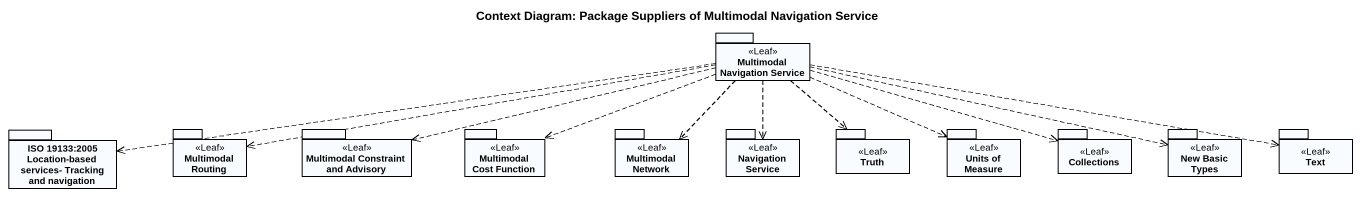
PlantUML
@startuml
title Context Diagram: Package Suppliers of Multimodal Navigation Service
package "Multimodal Navigation Service" as Multimodal_Navigation <<Leaf>> {
}
package "ISO 19133:2005 Location-based services- Tracking and navigation" as ISO_19133_2005_Location {
}
package "Multimodal Routing" as Multimodal_Routing <<Leaf>> {
}
package "Multimodal Constraint and Advisory" as Multimodal_Constraint_and <<Leaf>> {
}
package "Multimodal Cost Function" as Multimodal_Cost_Function <<Leaf>> {
}
package "Multimodal Network" as Multimodal_Network <<Leaf>> {
}
package "Navigation Service" as Navigation_Service <<Leaf>> {
}
package Truth <<Leaf>> {
}
package "Units of Measure" as Units_of_Measure <<Leaf>> {
}
package "Collections" as Collections_ <<Leaf>> {
}
package "New Basic Types" as New_Basic_Types <<Leaf>> {
}
package Text <<Leaf>> {
}
Multimodal_Navigation .left.> ISO_19133_2005_Location
Multimodal_Navigation .left.> Multimodal_Routing
Multimodal_Navigation .left.> Multimodal_Constraint_and
Multimodal_Navigation .left.> Multimodal_Cost_Function
Multimodal_Navigation ..> Multimodal_Network
Multimodal_Navigation ..> Navigation_Service
Multimodal_Navigation ..> Truth
Multimodal_Navigation .right.> Units_of_Measure
Multimodal_Navigation .right.> Collections_
Multimodal_Navigation .right.> New_Basic_Types
Multimodal_Navigation .right.> Text
@enduml
